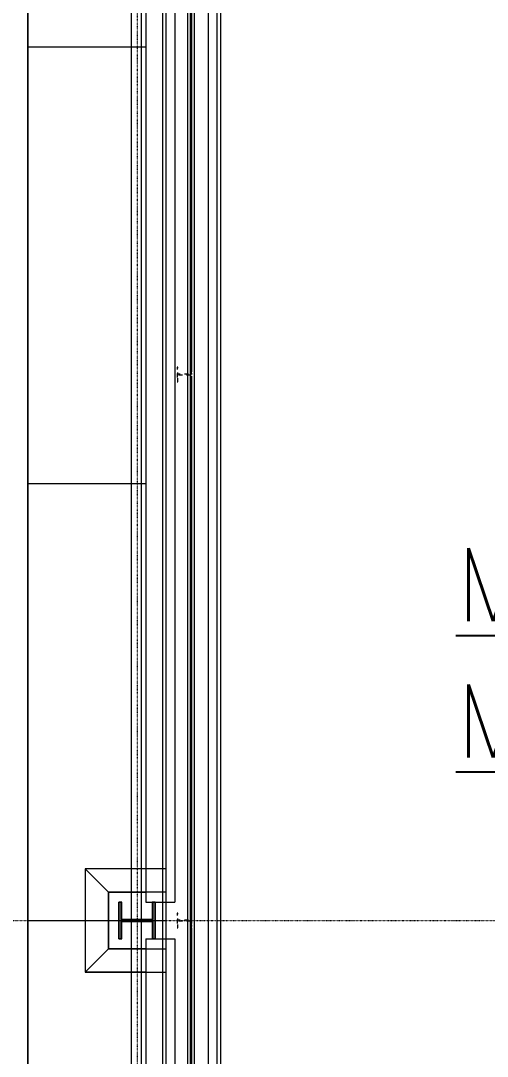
# Model space of a CAD drawing. Extents: x -32000 to 416743, y -254124 to 144214.
# Drawn here: x 260802 to 264005, y 59067 to 66179 of the extents above; entities that cross this region are included whole.
import ezdxf

# ---------------------------------------------------------------- set-up
doc = ezdxf.new("R2010")
doc.units = 0
doc.header["$LTSCALE"] = 10
for name, pattern in [('H12PL4$0$JJP_三點線', [0.9, 0.3, -0.15, 0, -0.15, 0, -0.15, 0, -0.15]), ('H12PL4$0$TAI_虛線', [5.644, 2.822, -2.822]), ('XFM7P40ICA$0$H12PL4$0$CENTERK1', [0.0983, 0.0833, -0.005, 0.005, -0.005]), ('XFM7P40ICA$0$H12PL4$0$JJP_三點線', [0.9, 0.3, -0.15, 0, -0.15, 0, -0.15, 0, -0.15]), ('XFM7P40ICA$0$H12PL4$0$JJP_虛線(退縮線、投影線、地下室範圍、非屬本工程、圖面分區)', [0.45, 0.3, -0.15]), ('XFM7P40ICA$0$H12PL4$0$TAI_虛線', [5.644, 2.822, -2.822])]:
    doc.linetypes.add(name, pattern=pattern)
for name, color, linetype in [('H12PL4$0$A-WALL-EX', 252, 'Continuous'), ('H12PL4$0$S-COL', 252, 'Continuous'), ('H12PL4$0$S-GRID', 252, 'Continuous'), ('H12PL4$0$S-SLAB-SHOW', 252, 'Continuous'), ('XFM1Q40$0$TYPE14X10', 7, 'Continuous'), ('XFM7P40ICA$0$H12PL4$0$A-WALL-EX', 252, 'Continuous'), ('XFM7P40ICA$0$H12PL4$0$Hattch', 252, 'Continuous'), ('XFM7P40ICA$0$H12PL4$0$L40_19_MEJI', 252, 'Continuous'), ('XFM7P40ICA$0$H12PL4$0$L40_19_STEEL2', 252, 'Continuous'), ('XFM7P40ICA$0$H12PL4$0$L40_19_SUGATA2', 252, 'Continuous'), ('XFM7P40ICA$0$H12PL4$0$L40_19_SUGATA3', 252, 'Continuous'), ('XFM7P40ICA$0$H12PL4$0$S-COL', 252, 'Continuous'), ('XFM7P40ICA$0$H12PL4$0$S-GRID', 252, 'Continuous')]:
    doc.layers.add(name, color=color, linetype=linetype)
doc.styles.add('XFM1Q40$0$LSP', font='SIMPLEX.shx', dxfattribs={"bigfont": 'chineset.shx'})

# ---------------------------------------------------------------- blocks, each defined once
blk = doc.blocks.new('H12PL4')
at = {"layer": 'H12PL4$0$A-WALL-EX', "lineweight": 0}
blk.add_line((261800, 30500), (261800, 89960), dxfattribs=at)
at = {"layer": 'H12PL4$0$A-WALL-EX', "lineweight": 0, "flags": 128}
for points in [[(262150, 30500), (262150, 90550)], [(262150, 30500), (262150, 90550)], [(261950, 30500), (261950, 90350)], [(261965, 90365), (261965, 30500)], [(261775, 90175), (261775, 30500)], [(262175, 30500), (262175, 90175)], [(261560, 89960), (261560, 30500)]]:
    blk.add_lwpolyline(points, dxfattribs=at)
at = {"layer": 'H12PL4$0$S-COL', "linetype": 'H12PL4$0$TAI_虛線', "lineweight": 0, "flags": 128}
for points in [[(261975, 63700), (261975, 63800), (261970, 63800), (261970, 63752.5), (261880, 63752.5), (261880, 63800), (261875, 63800), (261875, 63700), (261880, 63700), (261880, 63747.5), (261970, 63747.5), (261970, 63700)], [(261975, 59950), (261975, 60050), (261970, 60050), (261970, 60002.5), (261880, 60002.5), (261880, 60050), (261875, 60050), (261875, 59950), (261880, 59950), (261880, 59997.5), (261970, 59997.5), (261970, 59950)]]:
    blk.add_lwpolyline(points, close=True, dxfattribs=at)
at = {"layer": 'H12PL4$0$S-COL', "lineweight": 0, "flags": 128}
for points in [[(261245, 60355), (261245, 59645)], [(261245, 60355), (261405, 60195)], [(261800, 60355), (261245, 60355)], [(261800, 59645), (261800, 59805), (261800, 60195), (261800, 60355)], [(261405, 60195), (261405, 59805)], [(261800, 60195), (261405, 60195)], [(261245, 59645), (261405, 59805)], [(261405, 59805), (261800, 59805)], [(261245, 59645), (261800, 59645)]]:
    blk.add_lwpolyline(points, dxfattribs=at)
blk.add_lwpolyline([(261725, 59875), (261725, 60125), (261705, 60125), (261705, 60007.5), (261495, 60007.5), (261495, 60125), (261475, 60125), (261475, 59875), (261495, 59875), (261495, 59992.5), (261705, 59992.5), (261705, 59875)], close=True, dxfattribs=at)
at = {"layer": 'H12PL4$0$S-GRID', "linetype": 'H12PL4$0$JJP_三點線', "lineweight": 0}
for p, q in [((261600, 128250), (261600, -28000)), ((-29000, 60000), (289600, 60000))]:
    blk.add_line(p, q, dxfattribs=at)
at = {"layer": 'H12PL4$0$S-SLAB-SHOW', "lineweight": 0}
for p, q in [((260850, 30500), (260850, 89560)), ((261630, 30500), (261630, 89560))]:
    blk.add_line(p, q, dxfattribs=at)
at = {"layer": 'H12PL4$0$S-SLAB-SHOW', "lineweight": 0, "flags": 128}
blk.add_lwpolyline([(261800, 30500), (261800, 89560)], dxfattribs=at)
blk = doc.blocks.new('XFM1Q40')
at = {"layer": 'XFM1Q40$0$TYPE14X10', "color": 4, "style": 'XFM1Q40$0$LSP'}
for s, p in [('%%UMMTN-F2-CRMAU-4003 (200k)', (263789, 62056.1)), ('%%UMMTN-F2-CRAP-4003A,B (200k)', (263789, 61119.9))]:
    blk.add_text(s, height=500, dxfattribs=at).set_placement(p)
blk = doc.blocks.new('XFM7P40ICA$0$H12PL4')
at = {"layer": 'XFM7P40ICA$0$H12PL4$0$Hattch', "linetype": 'Continuous', "lineweight": 0}
blk.add_hatch(color=256, dxfattribs=at).paths.add_polyline_path([(261725, 59875), (261725, 60125), (261705, 60125), (261705, 60007.5), (261495, 60007.5), (261495, 60125), (261475, 60125), (261475, 59875), (261495, 59875), (261495, 59992.5), (261705, 59992.5), (261705, 59875)])
at = {"layer": 'XFM7P40ICA$0$H12PL4$0$A-WALL-EX', "linetype": 'XFM7P40ICA$0$H12PL4$0$JJP_虛線(退縮線、投影線、地下室範圍、非屬本工程、圖面分區)', "lineweight": 0}
blk.add_line((261995, 30500), (261995, 90375), dxfattribs=at)
at = {"layer": 'XFM7P40ICA$0$H12PL4$0$A-WALL-EX', "lineweight": 0}
for p, q in [((261800, 30500), (261800, 89960)), ((260850, 30500), (260850, 89560)), ((261630, 30500), (261630, 89560))]:
    blk.add_line(p, q, dxfattribs=at)
at = {"layer": 'XFM7P40ICA$0$H12PL4$0$A-WALL-EX', "lineweight": 0, "flags": 128}
for points in [[(262150, 30500), (262150, 90550)], [(261950, 30500), (261950, 90350)], [(261965, 90365), (261965, 30500)], [(261775, 90175), (261775, 30500)], [(262175, 30500), (262175, 90175)], [(261560, 89960), (261560, 30500)], [(261800, 30500), (261800, 89560)]]:
    blk.add_lwpolyline(points, dxfattribs=at)
at = {"layer": 'XFM7P40ICA$0$H12PL4$0$A-WALL-EX', "linetype": 'XFM7P40ICA$0$H12PL4$0$JJP_虛線(退縮線、投影線、地下室範圍、非屬本工程、圖面分區)', "lineweight": 0, "flags": 128}
for points in [[(262090, 30500), (262090, 90490)], [(261975, 67450), (261975, 63800)], [(261975, 63700), (261975, 60050)], [(261975, 59950), (261975, 56300)]]:
    blk.add_lwpolyline(points, dxfattribs=at)
at = {"layer": 'XFM7P40ICA$0$H12PL4$0$L40_19_MEJI', "lineweight": 0}
for p, q in [((260850, 66000), (261660, 66000)), ((260850, 63000), (261660, 63000)), ((260850, 60000), (261800, 60000))]:
    blk.add_line(p, q, dxfattribs=at)
at = {"layer": 'XFM7P40ICA$0$H12PL4$0$L40_19_MEJI', "lineweight": 0, "flags": 128}
blk.add_lwpolyline([(260600, 30980), (260600, 32750), (260350, 32750), (260350, 33250), (260600, 33250), (260600, 45250), (260350, 45250), (260350, 45750), (260600, 45750), (260600, 60250), (260350, 60250), (260350, 60750), (260600, 60750), (260600, 75250), (260350, 75250), (260350, 75750), (260600, 75750), (260600, 89250), (260350, 89250), (260350, 89750), (260850, 89750), (260850, 30980)], close=True, dxfattribs=at)
at = {"layer": 'XFM7P40ICA$0$H12PL4$0$L40_19_STEEL2', "lineweight": 0, "flags": 128}
blk.add_lwpolyline([(261725, 60125), (261725, 59875), (261711, 59875), (261711, 59987.5, 0.414214), (261703, 59995.5), (261497, 59995.5, 0.414214), (261489, 59987.5), (261489, 59875), (261475, 59875), (261475, 60125), (261489, 60125), (261489, 60012.5, 0.414214), (261497, 60004.5), (261703, 60004.5, 0.414214), (261711, 60012.5), (261711, 60125)], format="xyb", close=True, dxfattribs=at)
at = {"layer": 'XFM7P40ICA$0$H12PL4$0$L40_19_SUGATA2', "lineweight": 0}
blk.add_line((262175, 30485.5), (262175, 90575), dxfattribs=at)
at = {"layer": 'XFM7P40ICA$0$H12PL4$0$L40_19_SUGATA3', "lineweight": 0}
for p, q in [((261660, 67375), (261660, 60125)), ((261860, 67375), (261860, 60125)), ((261245, 60355), (261245, 59645)), ((261660, 60355), (261245, 60355)), ((261405, 60195), (261245, 60355)), ((261660, 60125), (261860, 60125)), ((261660, 59875), (261860, 59875)), ((261660, 59875), (261660, 52625)), ((261860, 59875), (261860, 52625)), ((261405, 59805), (261245, 59645)), ((261660, 59645), (261245, 59645))]:
    blk.add_line(p, q, dxfattribs=at)
at = {"layer": 'XFM7P40ICA$0$H12PL4$0$L40_19_SUGATA3', "linetype": 'XFM7P40ICA$0$H12PL4$0$CENTERK1', "lineweight": 0, "flags": 128}
for points in [[(262090, 30600), (262090, 90490), (249160, 90490), (249160, 90090), (244150, 90090), (244150, 89975), (249275, 89975)], [(261975, 90375), (261975, 30600)]]:
    blk.add_lwpolyline(points, dxfattribs=at)
at = {"layer": 'XFM7P40ICA$0$H12PL4$0$L40_19_SUGATA3', "lineweight": 0, "flags": 128}
blk.add_lwpolyline([(261660, 59805), (261405, 59805), (261405, 60195), (261660, 60195)], dxfattribs=at)
at = {"layer": 'XFM7P40ICA$0$H12PL4$0$S-COL', "linetype": 'XFM7P40ICA$0$H12PL4$0$TAI_虛線', "lineweight": 0, "flags": 128}
for points in [[(261975, 63700), (261975, 63800), (261970, 63800), (261970, 63752.5), (261880, 63752.5), (261880, 63800), (261875, 63800), (261875, 63700), (261880, 63700), (261880, 63747.5), (261970, 63747.5), (261970, 63700)], [(261975, 59950), (261975, 60050), (261970, 60050), (261970, 60002.5), (261880, 60002.5), (261880, 60050), (261875, 60050), (261875, 59950), (261880, 59950), (261880, 59997.5), (261970, 59997.5), (261970, 59950)]]:
    blk.add_lwpolyline(points, close=True, dxfattribs=at)
at = {"layer": 'XFM7P40ICA$0$H12PL4$0$S-COL', "lineweight": 0, "flags": 128}
for points in [[(261245, 60355), (261245, 59645)], [(261245, 60355), (261405, 60195)], [(261800, 60355), (261245, 60355)], [(261800, 59645), (261800, 59805), (261800, 60195), (261800, 60355)], [(261405, 60195), (261405, 59805)], [(261800, 60195), (261405, 60195)], [(261245, 59645), (261405, 59805)], [(261405, 59805), (261800, 59805)], [(261245, 59645), (261800, 59645)]]:
    blk.add_lwpolyline(points, dxfattribs=at)
blk.add_lwpolyline([(261725, 59875), (261725, 60125), (261705, 60125), (261705, 60007.5), (261495, 60007.5), (261495, 60125), (261475, 60125), (261475, 59875), (261495, 59875), (261495, 59992.5), (261705, 59992.5), (261705, 59875)], close=True, dxfattribs=at)
at = {"layer": 'XFM7P40ICA$0$H12PL4$0$S-GRID', "linetype": 'XFM7P40ICA$0$H12PL4$0$JJP_三點線', "lineweight": 0}
for p, q in [((261600, 128250), (261600, -28000)), ((-29000, 60000), (289600, 60000))]:
    blk.add_line(p, q, dxfattribs=at)
blk = doc.blocks.new('XFM7P40ICA')
blk.add_blockref('XFM7P40ICA$0$H12PL4', (0, 0))

msp = doc.modelspace()

# ---------------------------------------------------------------- block references
for name in ['H12PL4', 'XFM7P40ICA', 'XFM1Q40']:
    msp.add_blockref(name, (0, 0))

doc.saveas('drawing.dxf')
